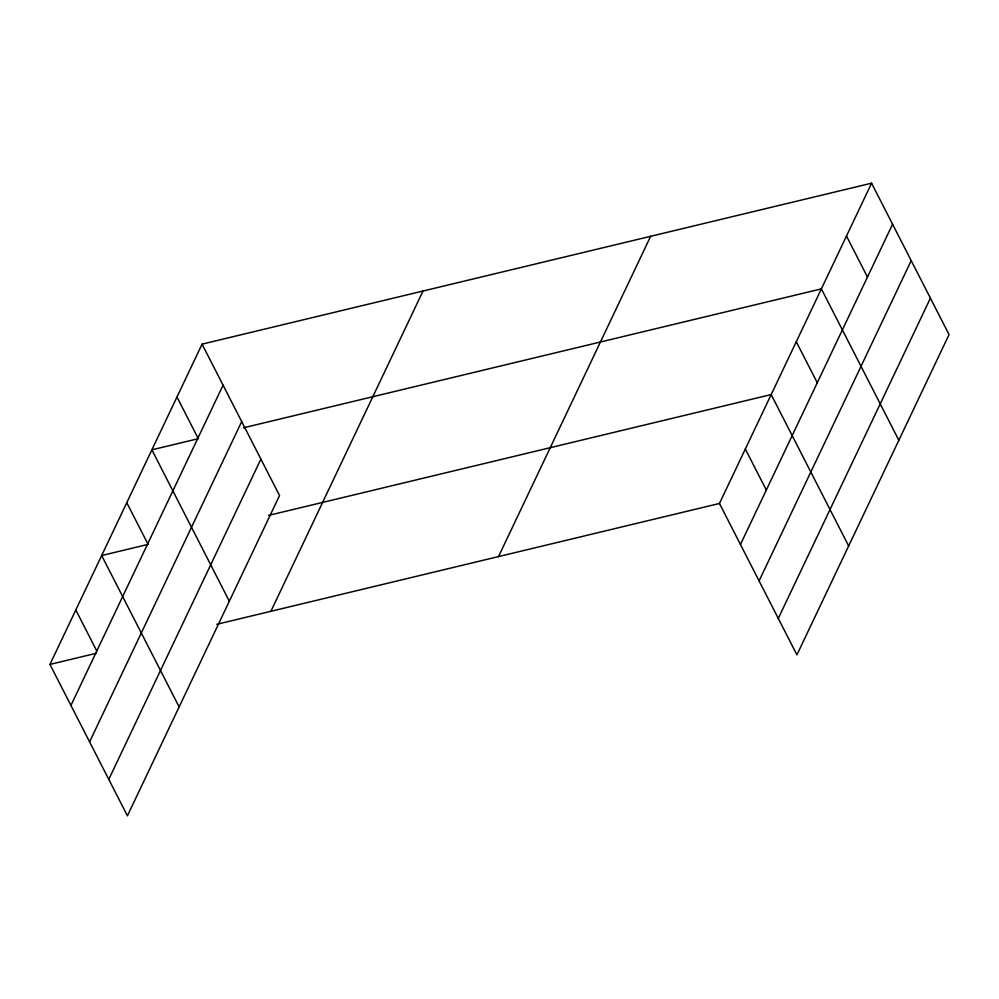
<?xml version="1.0" encoding="UTF-8"?>
<svg xmlns="http://www.w3.org/2000/svg" width="999" height="999" viewBox="0 0 999 999"><rect width="100%" height="100%" fill="white"/><g stroke="black" fill="none" stroke-linecap="round" stroke-linejoin="round"><path stroke-width="1.5" d="M202.073 344.143L279.533 495.529L127.422 815.808L49.95 664.422L202.073 344.143L871.578 183.192L949.05 334.578L796.927 654.857L719.467 503.471L871.578 183.192M70.941 705.444L223.064 385.177M89.585 741.87L241.696 421.59M108.779 779.395L260.901 459.115M270.891 611.313L423.014 291.034M498.526 556.58L650.636 236.301M740.459 544.492L892.569 224.213M759.09 580.906L911.213 260.627M778.296 618.431L930.419 298.152M198.464 438.636L151.873 449.837L229.333 601.223M243.556 427.797L821.378 288.886L898.85 440.272M148.264 544.33L101.673 555.531L179.133 706.917M268.506 515.422L771.178 394.568L848.651 545.953M49.95 664.422L96.541 653.221M216.783 624.313L719.467 503.471M846.478 236.039L867.469 277.06M796.278 341.72L817.269 382.754M745.329 449.013L766.32 490.047M176.973 396.99L197.964 438.012M126.773 502.684L147.765 543.706M75.812 609.977L96.803 650.998"/></g></svg>
